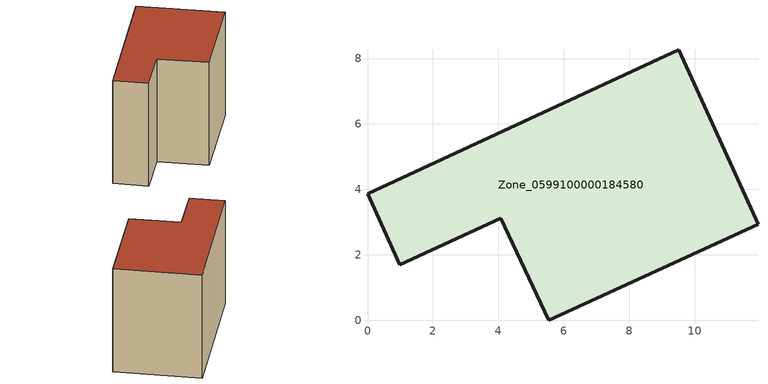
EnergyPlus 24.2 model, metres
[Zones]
Zone_0599100000184580
 floor ground (C_G): 4.07,3.11 0.98,1.7 0,3.86 9.51,8.27 11.94,2.94 5.54,0 z0
 wall outside (C_F): 9.51,8.27 0,3.86 0.98,1.7 4.07,3.11 5.54,0 11.94,2.94 9.51,8.27 z0:7.51
 roof outside (C_R): 5.54,0 11.94,2.94 9.51,8.27 0,3.86 0.98,1.7 4.07,3.11 z7.51
[BUILDING]
Pand.0599100000184580: North Axis=0; Terrain=City; Loads Convergence Tolerance Value=0.04; Temperature Convergence Tolerance Value=0.4; Solar Distribution=FullExterior; Maximum Number of Warmup Days=25; Minimum Number of Warmup Days=1
[Site:Location]
Rotterdam.The.Hague.AP_ZH_NLD Design_Conditions: Latitude=51.96; Longitude=4.45; Time Zone=1; Elevation=-4.5
[SITE:GROUNDTEMPERATURE:BUILDINGSURFACE]
18, 18, 18, 18, 18, 18, 18, 18, 18, 18, 18, 18
[MATERIAL] Thermal Absorptance=0.9; Solar Absorptance=0.7; Visible Absorptance=0.7
Name | Roughness | Thickness | Conductivity | Density | Specific Heat
G.TC.1946 | MediumSmooth | 0.15 | 1 | 540 | 1210
F.TC.1946 | Rough | 0.3 | 0.857143 | 1920 | 840
R.TC.1946 | MediumRough | 0.2 | 0.909091 | 1500 | 1000
[CONSTRUCTION]
C_G: G.TC.1946
C_F: F.TC.1946
C_R: R.TC.1946
[ZONE]
Zone_0599100000184580: Type=1; Multiplier=1; Ceiling Height=Autocalculate; Volume=Autocalculate; Floor Area=autocalculate; Part of Total Floor Area=Yes
[ZONEINFILTRATION:DESIGNFLOWRATE]
Infil_Zone_0599100000184580: Zone or ZoneList or Space or SpaceList=Zone_0599100000184580; Schedule=AlwaysOn; Design Flow Rate Calculation Method=Flow/Area; Flow Rate per Floor Area=0.003; Constant Term Coefficient=1; Temperature Term Coefficient=0; Velocity Term Coefficient=0; Velocity Squared Term Coefficient=0
[HVACTEMPLATE:ZONE:IDEALLOADSAIRSYSTEM]
Zone_0599100000184580: Maximum Heating Supply Air Temperature=50; Minimum Cooling Supply Air Temperature=13; Maximum Heating Supply Air Humidity Ratio=0.0156; Minimum Cooling Supply Air Humidity Ratio=0.0077; Heating Limit=NoLimit; Cooling Limit=NoLimit; Dehumidification Control Type=ConstantSensibleHeatRatio; Cooling Sensible Heat Ratio=0.7; Dehumidification Setpoint=60; Humidification Control Type=None; Humidification Setpoint=30; Outdoor Air Method=None; Outdoor Air Flow Rate per Person=0.00944; Outdoor Air Flow Rate per Zone Floor Area=0; Outdoor Air Flow Rate per Zone=0; Demand Controlled Ventilation Type=None; Outdoor Air Economizer Type=NoEconomizer; Heat Recovery Type=None; Sensible Heat Recovery Effectiveness=0.7; Latent Heat Recovery Effectiveness=0.65
[ZONECONTROL:THERMOSTAT]
ThermostatControl_Zone_0599100000184580: Zone or ZoneList=Zone_0599100000184580; Control Type Schedule=DualSetpointControlType; Control 1=Thermostat_Zone_0599100000184580; Temperature Difference Between Cutout And Setpoint=0
[THERMOSTATSETPOINT:DUALSETPOINT]
Thermostat_Zone_0599100000184580: Heating Setpoint Temperature Schedule=HeatingSetpoint_Zone_0599100000184580; Cooling Setpoint Temperature Schedule=CoolingSetpoint_Zone_0599100000184580
[SCHEDULE:COMPACT]
HeatingSetpoint_Zone_0599100000184580: Through: 12/31, For: AllDays, Until: 24:00, 21
CoolingSetpoint_Zone_0599100000184580: Through: 12/31, For: AllDays, Until: 24:00, 24
DualSetpointControlType: Through: 12/31, For: AllDays, Until: 24:00, 4
AlwaysOn: Through: 12/31, For: AllDays, Until: 24:00, 1
